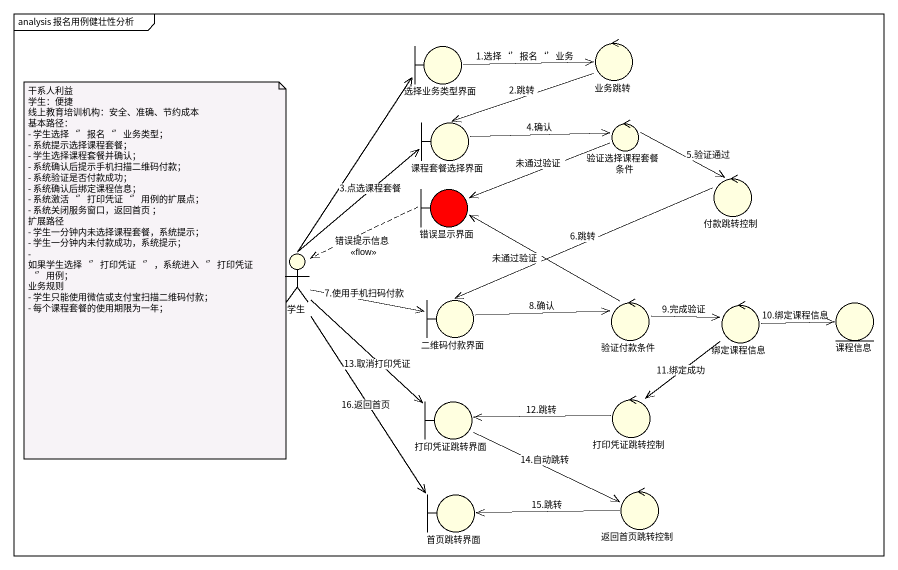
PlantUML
@startuml
mainframe analysis 报名用例健壮性分析
boundary 选择业务类型界面 #FFFFE0
control 业务跳转 #FFFFE0
boundary 课程套餐选择界面 #FFFFE0
control 验证选择课程套餐条件 #FFFFE0
boundary 错误显示界面 #FF0000
control 付款跳转控制 #FFFFE0
actor 学生 #FFFFE0
boundary 二维码付款界面 #FFFFE0
control 验证付款条件 #FFFFE0
control 绑定课程信息 #FFFFE0
entity 课程信息 #FFFFE0
boundary 打印凭证跳转界面 #FFFFE0
control 打印凭证跳转控制 #FFFFE0
boundary 首页跳转界面 #FFFFE0
control 返回首页跳转控制 #FFFFE0
选择业务类型界面 -right-> 业务跳转 : 1.选择‘’报名‘’业务
业务跳转 -left-> 课程套餐选择界面 : 2.跳转
课程套餐选择界面 -right-> 验证选择课程套餐条件 : 4.确认
验证选择课程套餐条件 -left-> 错误显示界面 : 未通过验证
验证选择课程套餐条件 -right-> 付款跳转控制 : 5.验证通过
错误显示界面 .left.> 学生 : 错误提示信息\n<<flow>>
付款跳转控制 -left-> 二维码付款界面 : 6.跳转
学生 -up-> 选择业务类型界面
学生 -up-> 课程套餐选择界面 : 3.点选课程套餐
学生 -right-> 二维码付款界面 : 7.使用手机扫码付款
学生 --> 打印凭证跳转界面 : 13.取消打印凭证
学生 --> 首页跳转界面 : 16.返回首页
二维码付款界面 -right-> 验证付款条件 : 8.确认
验证付款条件 -up-> 错误显示界面 : 未通过验证
验证付款条件 -right-> 绑定课程信息 : 9.完成验证
绑定课程信息 -right-> 课程信息 : 10.绑定课程信息
绑定课程信息 --> 打印凭证跳转控制 : 11.绑定成功
打印凭证跳转界面 -right-> 返回首页跳转控制 : 14.自动跳转
打印凭证跳转控制 -left-> 打印凭证跳转界面 : 12.跳转
返回首页跳转控制 -left-> 首页跳转界面 : 15.跳转
note as N1
  干系人利益
  学生：便捷
  线上教育培训机构：安全、准确、节约成本
  基本路径：
  - 学生选择‘’报名‘’业务类型；
  - 系统提示选择课程套餐；
  - 学生选择课程套餐并确认；
  - 系统确认后提示手机扫描二维码付款；
  - 系统验证是否付款成功；
  - 系统确认后绑定课程信息；
  - 系统激活‘’打印凭证‘’用例的扩展点；
  - 系统关闭服务窗口，返回首页 ；
  扩展路径
  - 学生一分钟内未选择课程套餐，系统提示；
  - 学生一分钟内未付款成功，系统提示；
  - 如果学生选择‘’打印凭证‘’，系统进入‘’打印凭证‘’用例；
  业务规则
  - 学生只能使用微信或支付宝扫描二维码付款；
  - 每个课程套餐的使用期限为一年；
end note
@enduml
